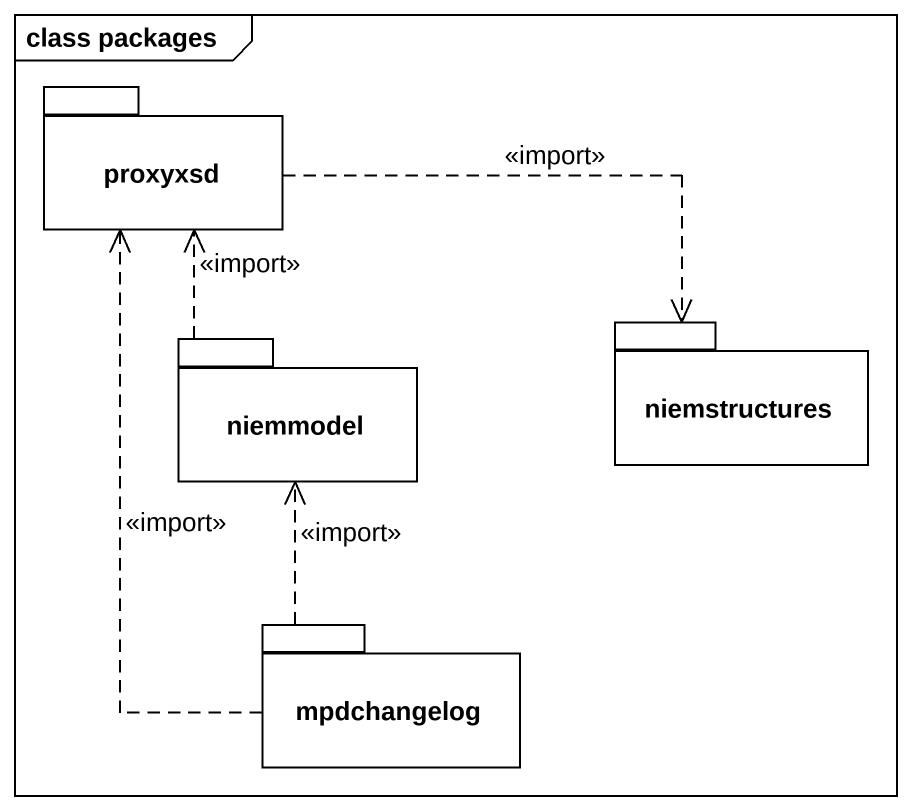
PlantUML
@startuml
mainframe class packages
package proxyxsd {
}
package niemmodel {
}
package niemstructures {
}
package mpdchangelog {
}
proxyxsd .right.> niemstructures : <<import>>
niemmodel .up.> proxyxsd : <<import>>
mpdchangelog .up.> proxyxsd : <<import>>
mpdchangelog .up.> niemmodel : <<import>>
@enduml
